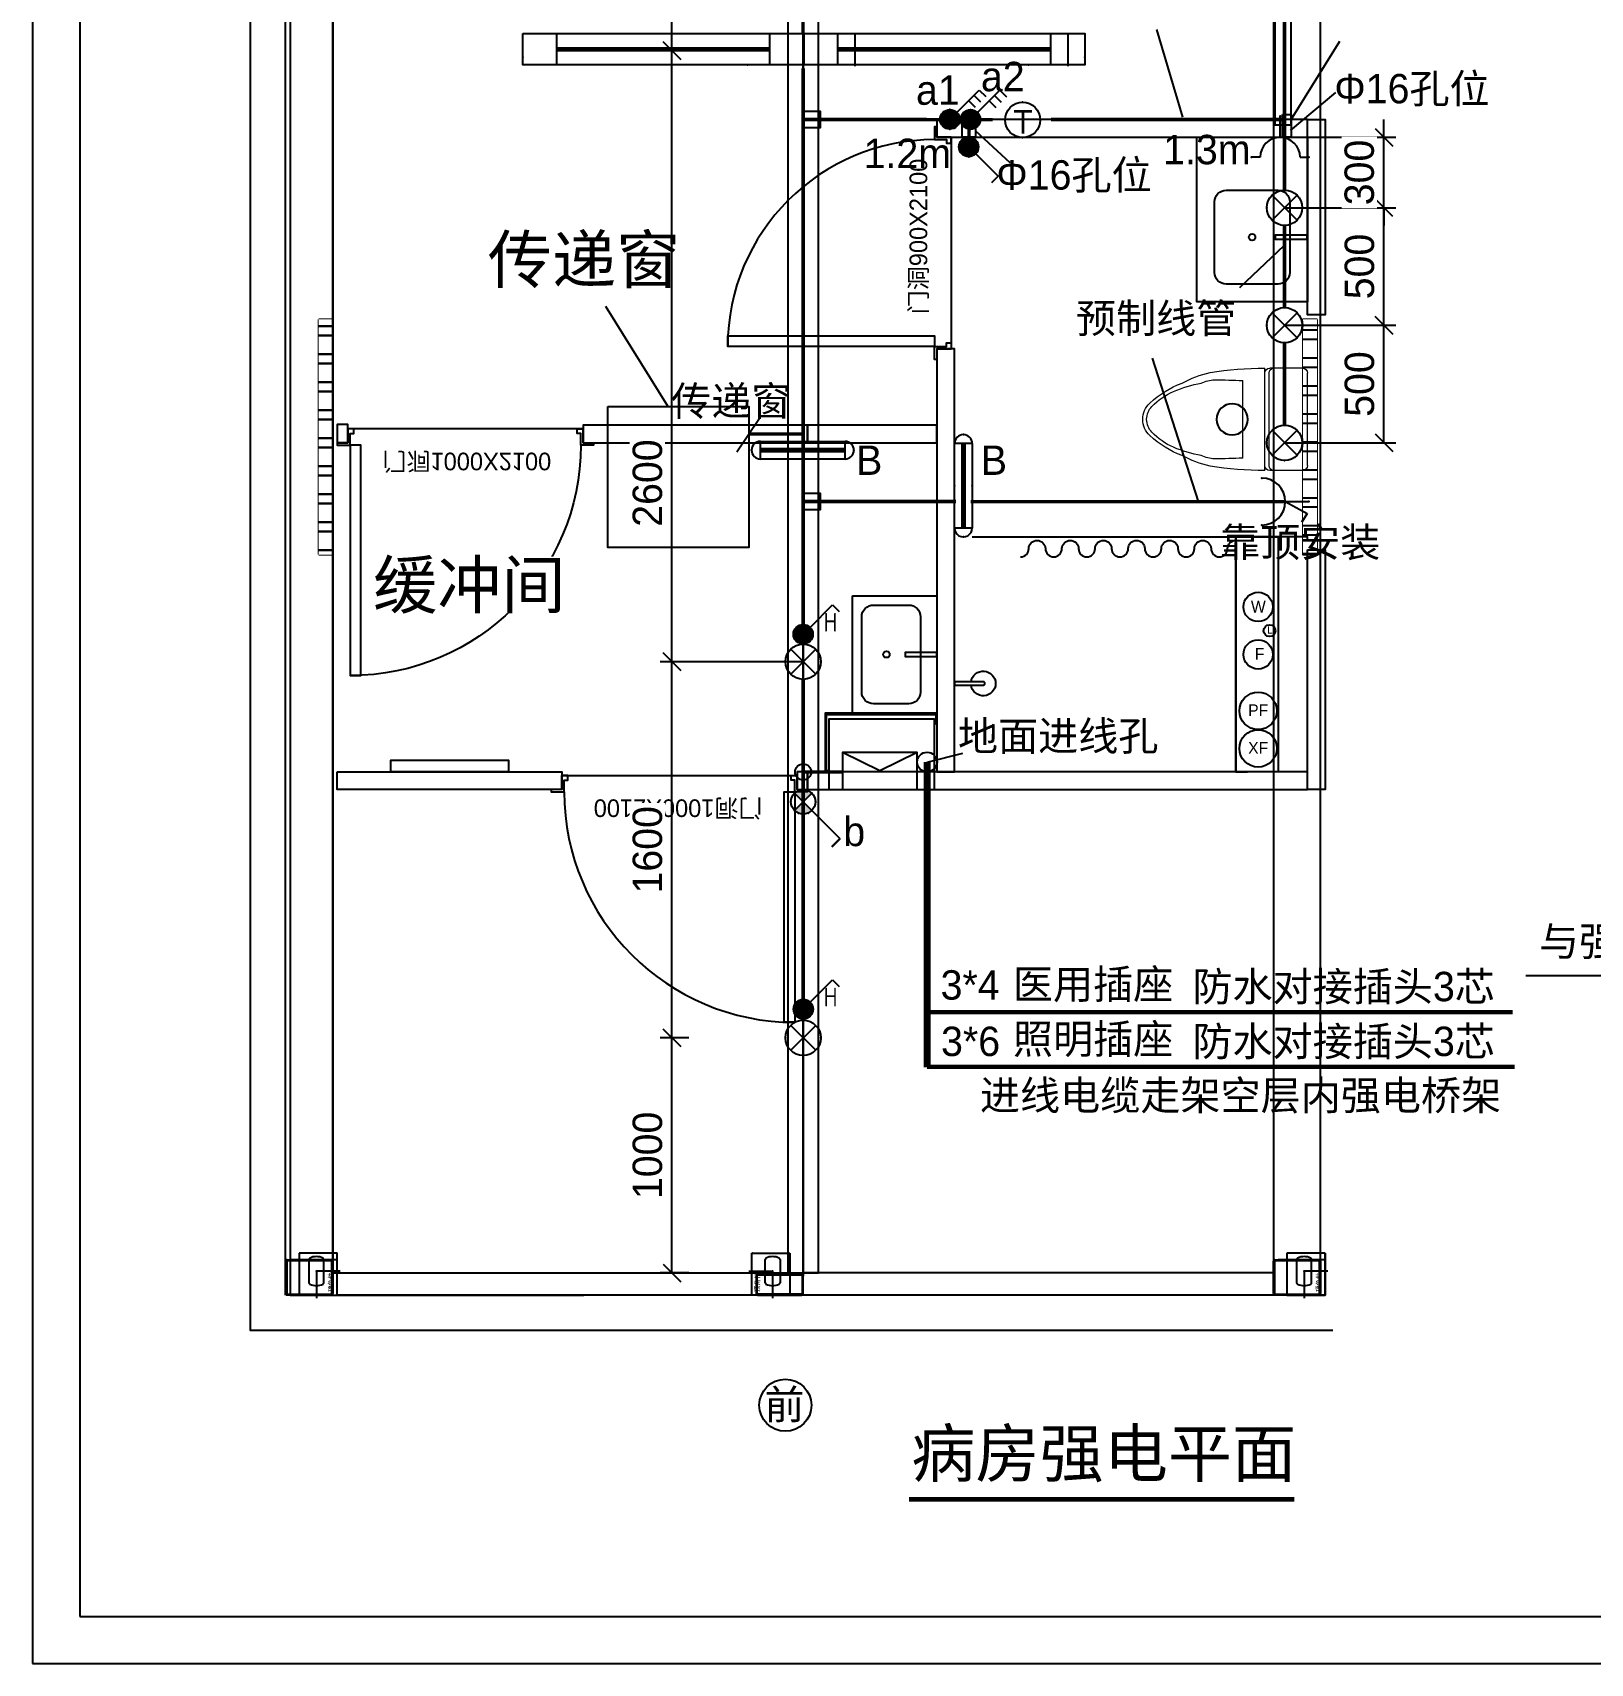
# Model space of a CAD drawing. Extents: x 149787 to 171187, y -41372 to -25335.
# Drawn here: x 149787 to 156411, y -41372 to -34435 of the extents above; entities that cross this region are included whole.
import ezdxf
from ezdxf.enums import TextEntityAlignment as Align

# ---------------------------------------------------------------- set-up
doc = ezdxf.new("R2010")
doc.units = 0
doc.header["$LTSCALE"] = 1000
for name, pattern in [('CENTER2', [28.575, 19.05, -3.175, 3.175, -3.175]), ('DASH', [0.35, 0.25, -0.1]), ('DASHED', [0.75, 0.5, -0.25]), ('DOTE', [2.42, 2, -0.2, 0.02, -0.2]), ('L3', [25, 15, -10])]:
    doc.linetypes.add(name, pattern=pattern)
doc.layers.get('0').update_dxf_attribs({"linetype": 'CONTINUOUS'})
doc.layers.get('Defpoints').update_dxf_attribs({"linetype": 'CONTINUOUS'})
for name, color, linetype in [('1', 10, 'CENTER2'), ('4', 4, 'CONTINUOUS'), ('8', 8, 'CONTINUOUS'), ('ARDIM', 1, 'CONTINUOUS'), ('E-COM-TEL_SYMB', 3, 'CONTINUOUS'), ('EQUIP-插座', 3, 'CONTINUOUS'), ('EQUIP-照明', 3, 'CONTINUOUS'), ('EQUIP-箱柜', 3, 'CONTINUOUS'), ('TEL_TAB', 7, 'CONTINUOUS'), ('TEL_TEXT', 7, 'CONTINUOUS'), ('TEL_TITLE', 7, 'CONTINUOUS'), ('WIRE-安防', 6, 'CONTINUOUS'), ('WIRE-通讯', 2, 'CONTINUOUS')]:
    doc.layers.add(name, color=color, linetype=linetype)
doc.layers.add('3', color=4, linetype='L3', lineweight=30)
doc.layers.add('厨具洁具', color=165, linetype='CONTINUOUS', lineweight=13)
doc.layers.add('不打印', color=30, linetype='CONTINUOUS', plot=False)
doc.styles.add('_TEL_ATTDEF', font='GBENOR', dxfattribs={"width": 0.8, "height": 3, "bigfont": 'GBCBIG'})
doc.styles.add('_TEL_DIM', font='SIMPLEX', dxfattribs={"width": 0.8, "height": 3.5, "bigfont": 'HZTXT'})
doc.styles.get("Standard").update_dxf_attribs({"font": 'GBENOR', "bigfont": 'GBCBIG'})
doc.styles.add('方正中等线', font='方正中等线简体.TTF')
doc.styles.add('方正中等线简体', font='方正中等线简体.TTF')
doc.dimstyles.new('1-100', dxfattribs={"dimscale": 140, "dimtxt": 2, "dimasz": 1, "dimexe": 1, "dimexo": 0, "dimgap": 0.8, "dimtad": 1, "dimdec": 1, "dimrnd": 0.005, "dimdsep": 46, "dimtxsty": '方正中等线', "dimblk": 'OBLIQUE', "dimcen": 0, "dimclrd": 3, "dimclre": 3, "dimclrt": 4, "dimadec": 1, "dimazin": 2, "dimtfac": 1, "dimtdec": 1, "dimtix": 1, "dimtmove": 1, "dimatfit": 3, "dimfxl": 2, "dimfxlon": 1, "dimtolj": 1, "dimtzin": 0, "dimlwd": -1, "dimlwe": -1, "dimarcsym": 0})
doc.dimstyles.new('1-50', dxfattribs={"dimscale": 50, "dimtxt": 2.5, "dimasz": 1.5, "dimexe": 1, "dimexo": 0.02, "dimgap": 0.8, "dimtad": 1, "dimdec": 0, "dimrnd": 0.5, "dimdsep": 46, "dimtxsty": '方正中等线', "dimblk": 'OBLIQUE', "dimcen": 0, "dimclrd": 4, "dimclre": 4, "dimclrt": 4, "dimadec": 1, "dimazin": 2, "dimtfac": 1, "dimtdec": 0, "dimtix": 1, "dimtmove": 1, "dimatfit": 3, "dimfxl": 2, "dimtfill": 1, "dimtolj": 1, "dimtzin": 0, "dimlwd": -1, "dimlwe": -1, "dimarcsym": 0})

# ---------------------------------------------------------------- blocks, each defined once
blk = doc.blocks.new('DFHFGJGJGFJ')
at = {"layer": '8', "ltscale": 500}
for p, q in [((-19, 1206.1), (-19, -10821.9)), ((1981, 1136.1), (1981, -10751.9))]:
    blk.add_line(p, q, dxfattribs=at)
at = {"layer": '8'}
for p, q in [((-238, -10723.9), (-76, -10723.9)), ((-238, -10901.9), (-238, -10723.9)), ((-238, -10897.9), (-238, -10727.9)), ((-234, -10723.9), (-80, -10723.9)), ((-180.7, -10849.8), (-180.7, -10751)), ((-117.2, -10751), (-117.2, -10849.8)), ((-76, -10723.9), (-76, -10901.9)), ((-76, -10727.9), (-76, -10897.9)), ((2200, -10751.9), (2000, -10751.9)), ((2038, -10723.9), (2038, -10901.9)), ((2200, -10723.9), (2038, -10723.9)), ((2038, -10727.9), (2038, -10897.9)), ((2196, -10723.9), (2042, -10723.9)), ((2079.3, -10751), (2079.3, -10849.8)), ((2142.8, -10849.8), (2142.8, -10751)), ((2200, -10901.9), (2200, -10723.9)), ((2200, -10897.9), (2200, -10727.9)), ((-250, -10800.4), (-149, -10800.4)), ((-149, -10800.4), (-149, -10915)), ((2111, -10800.4), (2111, -10915)), ((2212, -10800.4), (2111, -10800.4)), ((-238, -10887.4), (-238, -10887.4)), ((2200, -10887.4), (2200, -10887.4)), ((-76, -10901.9), (-238, -10901.9)), ((-80, -10901.9), (-234, -10901.9)), ((2038, -10901.9), (2200, -10901.9)), ((2042, -10901.9), (2196, -10901.9))]:
    blk.add_line(p, q, dxfattribs=at)
at = {"layer": '8', "ltscale": 500}
for points in [[(-19, 1192.1), (-2019, 1192.1), (-2019, -10807.9), (-19, -10807.9)], [(-19, 1192.1), (1981, 1192.1), (1981, -10807.9), (-19, -10807.9)]]:
    blk.add_lwpolyline(points, close=True, dxfattribs=at)
at = {"layer": '8', "ltscale": 10}
blk.add_lwpolyline([(2166, -6751.9), (2106, -6751.9), (2106, -7751.9), (2166, -7751.9)], close=True, dxfattribs=at)
at = {"layer": '8', "ltscale": 500}
blk.add_lwpolyline([(2200, -10723.9), (2200, -10901.9), (-2000, -10901.9), (-2000, -10807.9)], dxfattribs=at)
at = {"layer": '8', "linetype": 'DASHED', "ltscale": 100}
for points in [[(1985, -10871.9), (1981, -10871.9), (1981, -10757.9, -0.414214), (1987, -10751.9), (2175, -10751.9, -0.414214), (2181, -10757.9), (2181, -10895.9, -0.414214), (2175, -10901.9), (1987, -10901.9, -0.414214), (1981, -10895.9), (1981, -10871.9), (1985, -10871.9), (1985, -10895.9, 0.414214), (1987, -10897.9), (2175, -10897.9, 0.414214), (2177, -10895.9), (2177, -10757.9, 0.414214), (2175, -10755.9), (1987, -10755.9, 0.414214), (1985, -10757.9)], [(-219, -10895.9, 0.414214), (-213, -10901.9), (-25, -10901.9, 0.414214), (-19, -10895.9), (-19, -10871.9), (-23, -10871.9), (-23, -10895.9, -0.414214), (-25, -10897.9), (-213, -10897.9, -0.414214), (-215, -10895.9), (-215, -10817.9, -0.414214), (-213, -10815.9), (-25, -10815.9, -0.414214), (-23, -10817.9), (-23, -10871.9), (-19, -10871.9), (-19, -10817.9, 0.414214), (-25, -10811.9), (-213, -10811.9, 0.414214), (-219, -10817.9)]]:
    blk.add_lwpolyline(points, format="xyb", close=True, dxfattribs=at)
at = {"layer": '8'}
for centre, radius, start, end in [((-234, -10727.9), 4, 89.99999, 179.99999), ((-174.2, -10751), 6.5, 117.06204, 180), ((-149, -10800.4), 62, 62.93796, 117.06204), ((-123.7, -10751), 6.5, 0, 62.93796), ((-80, -10727.9), 4, 0, 89.99999), ((2042, -10727.9), 4, 90.00001, 180), ((2085.8, -10751), 6.5, 117.06204, 180), ((2111, -10800.4), 62, 62.93796, 117.06204), ((2136.3, -10751), 6.5, 0, 62.93796), ((2196, -10727.9), 4, 0.00001, 90.00001), ((-174.2, -10849.8), 6.5, 180, 242.93796), ((-149, -10800.4), 62, 242.93796, 297.06204), ((-123.7, -10849.8), 6.5, 297.06204, 0), ((2085.8, -10849.8), 6.5, 180, 242.93796), ((2111, -10800.4), 62, 242.93796, 297.06204), ((2136.3, -10849.8), 6.5, 297.06204, 0), ((-234, -10897.9), 4, 179.99999, 270), ((-80, -10897.9), 4, 270, 0), ((2042, -10897.9), 4, 180, 270), ((2196, -10897.9), 4, 270, 0.00001)]:
    blk.add_arc(centre, radius, start, end, dxfattribs=at)
for p in [(-149, -10800.4), (2111, -10800.4)]:
    blk.add_point(p, dxfattribs=at)
at = {"layer": '8', "style": '方正中等线'}
for p in [(-203.8, -10890), (2182.9, -10890)]:
    blk.add_text('顶角件', height=20, rotation=90, dxfattribs=at).set_placement(p)
at = {"ltscale": 10}
blk.add_wipeout([(2166, -6751.9), (2106, -6751.9), (2106, -7751.9), (2166, -7751.9)], dxfattribs=at).dxf.layer = '8'
at = {"layer": '8', "ltscale": 10}
h = blk.add_hatch(dxfattribs=at)
h.set_pattern_fill('ANSI32', color=256, scale=25, angle=315)
h.set_pattern_definition([(360, (-11283241.18, 2111474.44), (6e-14, 119.0625), []), (360, (-11283201.5, 2111434.75), (6e-14, 119.0625), [])])
h.paths.add_polyline_path([(2166, -6751.9), (2106, -6751.9), (2106, -7751.9), (2166, -7751.9)])
at = {"layer": '8', "ltscale": 500}
blk.add_line((2181, -10751.9), (2181, 1136.1), dxfattribs=at)
blk = doc.blocks.new('DHGJ565151DFHFGH')
at = {"color": 0}
for p, q in [((1530.6, -12078), (1530.6, 110)), ((1588.6, -11904), (1588.6, -12074)), ((1746.6, -11900), (1592.6, -11900)), ((1629.9, -11927.1), (1629.9, -12025.9)), ((1693.4, -12025.9), (1693.4, -11927.1)), ((1750.6, -12074), (1750.6, -11904)), ((1750.6, -12063.5), (1750.6, -12063.5)), ((1592.6, -12078), (1746.6, -12078))]:
    blk.add_line(p, q, dxfattribs=at)
for centre, radius, start, end in [((1592.6, -11904), 4, 90.00001, 180), ((1636.4, -11927.1), 6.5, 117.06204, 180), ((1661.6, -11976.5), 62, 62.93796, 117.06204), ((1686.9, -11927.1), 6.5, 0, 62.93796), ((1746.6, -11904), 4, 0.00001, 90.00001), ((1636.4, -12025.9), 6.5, 180, 242.93796), ((1661.6, -11976.5), 62, 242.93796, 297.06204), ((1686.9, -12025.9), 6.5, 297.06204, 0), ((1592.6, -12074), 4, 180, 270), ((1746.6, -12074), 4, 270, 0.00001)]:
    blk.add_arc(centre, radius, start, end, dxfattribs=at)
at = {"layer": '1', "color": 0}
for p, q in [((1661.6, -11976.5), (1661.6, -12091.1)), ((1762.6, -11976.5), (1661.6, -11976.5))]:
    blk.add_line(p, q, dxfattribs=at)
at = {"layer": '3', "color": 0, "ltscale": 10}
blk.add_lwpolyline([(1731.6, -7928), (1671.6, -7928), (1671.6, -8928), (1731.6, -8928)], close=True, dxfattribs=at)
at = {"layer": '4', "color": 0}
blk.add_line((1750.6, -11928), (1550.6, -11928), dxfattribs=at)
at = {"layer": '4', "color": 0, "linetype": 'DASHED', "ltscale": 100}
blk.add_lwpolyline([(1535.6, -12048), (1531.6, -12048), (1531.6, -11934, -0.414214), (1537.6, -11928), (1725.6, -11928, -0.414214), (1731.6, -11934), (1731.6, -12072, -0.414214), (1725.6, -12078), (1537.6, -12078, -0.414214), (1531.6, -12072), (1531.6, -12048), (1535.6, -12048), (1535.6, -12072, 0.414214), (1537.6, -12074), (1725.6, -12074, 0.414214), (1727.6, -12072), (1727.6, -11934, 0.414214), (1725.6, -11932), (1537.6, -11932, 0.414214), (1535.6, -11934)], format="xyb", close=True, dxfattribs=at)
at = {"layer": '4', "color": 0}
blk.add_point((1661.6, -11976.5), dxfattribs=at)
at = {"layer": '不打印', "color": 0, "ltscale": 500}
blk.add_line((1550.6, -40), (1550.6, -11928), dxfattribs=at)
at = {"layer": '不打印', "color": 0}
for p, q in [((1588.6, -11900), (1588.6, -12078)), ((1750.6, -11900), (1588.6, -11900)), ((1750.6, -12078), (1750.6, -11900)), ((1588.6, -12078), (1750.6, -12078))]:
    blk.add_line(p, q, dxfattribs=at)
at = {"layer": '不打印', "color": 0, "style": '方正中等线'}
blk.add_text('顶角件', height=20, rotation=90, dxfattribs=at).set_placement((1733.5, -12066.1))
at = {"color": 0, "ltscale": 10}
blk.add_wipeout([(1731.6, -7928), (1671.6, -7928), (1671.6, -8928), (1731.6, -8928)], dxfattribs=at).dxf.layer = '3'
at = {"layer": '3', "ltscale": 10}
h = blk.add_hatch(dxfattribs=at)
h.set_pattern_fill('ANSI32', color=0, scale=25, angle=315)
h.set_pattern_definition([(360, (-11283675.53, 2110298.36), (6e-14, 119.0625), []), (360, (-11283635.85, 2110258.67), (6e-14, 119.0625), [])])
h.paths.add_polyline_path([(1731.6, -7928), (1671.6, -7928), (1671.6, -8928), (1731.6, -8928)])
at = {"layer": '不打印', "color": 0, "ltscale": 500}
blk.add_line((1731.6, -11928), (1731.6, -40), dxfattribs=at)
blk = doc.blocks.new('dfhfghfghj')
at = {"color": 0}
for p, q in [((-10, -376.3), (-10, -436.3)), ((990, -376.3), (990, -436.3))]:
    blk.add_line(p, q, dxfattribs=at)
blk.add_lwpolyline([(0, -366.3), (0, 613.7), (45, 613.7), (45, -366.3)], close=True, dxfattribs=at)
for points in [[(-10, -436.3), (-10, -376.3), (-55, -376.3), (-55, -366.3), (0, -366.3), (0, -416.3), (15, -416.3), (15, -436.3), (-10, -436.3)], [(990, -436.3), (990, -376.3), (1035, -376.3), (1035, -366.3), (980, -366.3), (980, -416.3), (965, -416.3), (965, -436.3), (990, -436.3)]]:
    blk.add_lwpolyline(points, dxfattribs=at)
blk.add_arc((0, -366.3), 980, 0, 90, dxfattribs=at)
at = {"layer": '不打印', "color": 0}
blk.add_line((990, -436.3), (-10, -436.3), dxfattribs=at)
at = {"layer": '不打印', "color": 0, "insert": (136.9, -259.8), "char_height": 75, "width": 743.631, "attachment_point": 1, "style": '方正中等线', "bg_fill": 3, "box_fill_scale": 1.1, "bg_fill_color": 256, "bg_fill_true_color": 13158600, "bg_fill_transparency": 0}
blk.add_mtext('\\A1;门洞1000X2100', dxfattribs=at)
blk = doc.blocks.new('dfhghgjhj')
at = {"color": 0}
for p, q in [((-10, -65.3), (-10, -125.3)), ((890, -65.3), (890, -125.3))]:
    blk.add_line(p, q, dxfattribs=at)
blk.add_lwpolyline([(0, -55.3), (0, 824.7), (45, 824.7), (45, -55.3)], close=True, dxfattribs=at)
for points in [[(-10, -125.3), (-10, -65.3), (-55, -65.3), (-55, -55.3), (0, -55.3), (0, -105.3), (15, -105.3), (15, -125.3), (-10, -125.3)], [(890, -125.3), (890, -65.3), (935, -65.3), (935, -55.3), (880, -55.3), (880, -105.3), (865, -105.3), (865, -125.3), (890, -125.3)]]:
    blk.add_lwpolyline(points, dxfattribs=at)
blk.add_arc((0, -55.3), 880, 0, 90, dxfattribs=at)
at = {"layer": '不打印', "color": 0}
blk.add_line((890, -125.3), (-10, -125.3), dxfattribs=at)
at = {"layer": '不打印', "color": 0, "insert": (136.9, 51.3), "char_height": 75, "width": 697.199, "attachment_point": 1, "style": '方正中等线', "bg_fill": 3, "box_fill_scale": 1.1, "bg_fill_color": 256, "bg_fill_true_color": 13158600, "bg_fill_transparency": 0}
blk.add_mtext('\\A1;门洞900X2100', dxfattribs=at)
blk = doc.blocks.new('fsateghdsh')
at = {"layer": '不打印', "color": 0}
blk.add_circle((45.3, 0.4), 66.5, dxfattribs=at)
at = {"layer": '厨具洁具', "color": 0, "ltscale": 0.3}
for p, q in [((-254.2, 217.9), (-114.6, 217.9)), ((-93.9, -217.1), (-93.9, 217.9)), ((-274.7, -196.6), (-274.7, 197.4)), ((-112.1, -197), (-112.1, 197.8)), ((0, -164.6), (0, 165.4)), ((-254.2, -217.1), (-114.6, -217.1))]:
    blk.add_line(p, q, dxfattribs=at)
for centre, radius, start, end in [((-254.2, 197.4), 20.5, 90, 180), ((-132.6, 197.8), 20.5, 0, 78.5848), ((-114.6, 197.4), 20.5, 0, 90), ((-93.9, -1277.1), 1495, 81.03542, 90), ((-96.6, 195.8), 2.97, 25.99331, 33.78833), ((113.1, -2041.8), 2210.1, 89.8361, 92.93345), ((119.1, 44), 124.3, 62.53696, 89.82789), ((41.4, -236.2), 446.6, 60.95082, 77.37193), ((82.6, -375.4), 537.9, 66.85447, 79.95893), ((106.6, -244), 426.2, 47.40335, 69.15095), ((182.1, -142.7), 284.8, 44.09729, 66.85447), ((331.5, 0.6), 93.9, 0, 47.40335), ((330.1, 0.8), 78.7, 0, 44.09729), ((330.1, 0), 78.7, 315.90271, 0), ((331.5, 0.2), 93.9, 312.59665, 0), ((106.6, 244.8), 426.2, 290.84905, 312.59665), ((182.1, 143.5), 284.8, 293.14553, 315.90271), ((82.6, 376.1), 537.9, 280.04107, 293.14553), ((-254.2, -196.6), 20.5, 180, 270), ((-132.6, -197), 20.5, 281.4152, 0), ((-114.6, -196.6), 20.5, 270, 0), ((-96.6, -195), 2.97, 326.21167, 334.00669), ((-93.9, 1277.9), 1495, 270, 278.96458), ((113.1, 2042.6), 2210.1, 267.06655, 270.1639), ((119.1, -43.2), 124.3, 270.17211, 297.46304), ((41.4, 237), 446.6, 282.62807, 299.04918)]:
    blk.add_arc(centre, radius, start, end, dxfattribs=at)
blk = doc.blocks.new('1234')
at = {"layer": '8'}
blk.add_blockref('DFHFGJGJGFJ', (2089, -1184.6), dxfattribs=at)
for p, q in [((1493.8, -8305.7), (1230.9, -7880.7)), ((2789, -8861.4), (3909, -8861.4))]:
    blk.add_line(p, q, dxfattribs=at)
for points in [[(4247.7, 251.5), (-281, 251.5), (-281, -12236.5), (4321.8, -12236.5)], [(4262.9, 101.5), (-111, 101.5), (-111, -12086.5), (1137.5, -12086.5)], [(4214, -8881.4), (4214, -8861.4), (3909, -8861.4), (3909, -9861.4), (3959, -9861.4), (3959, -9861.4)], [(2177.1, -9861.4), (2177.1, -9856.4), (2169.1, -9856.4), (2169.1, -9616.5), (2634, -9616.5), (2634, -9656.5), (2639, -9656.5), (2639, -9611.5), (2164.1, -9611.5), (2164.1, -9861.4), (2177.1, -9861.4)]]:
    blk.add_lwpolyline(points, dxfattribs=at)
for points in [[(4214, -7086.4), (4289, -7086.4), (4289, -7916.5), (4214, -7916.5)], [(3744, -7161.4), (4214, -7161.4), (4214, -7861.4), (3744, -7861.4)], [(4213.5, -7595.1), (4213.5, -7577.8), (4077.6, -7577.8), (4077.6, -7595.1)], [(1239, -8306.9), (1839, -8306.9), (1839, -8906.9), (1239, -8906.9)], [(2639, -8386.4), (2089, -8386.4), (2089, -8461.4), (2639, -8461.4)], [(4089, -8861.4), (4089, -9861.4), (3909, -9861.4), (3909, -8861.4)], [(4214, -8916.5), (4289, -8916.5), (4289, -9936.4), (4214, -9936.4)], [(2279, -9111.5), (2639, -9111.5), (2639, -9611.5), (2279, -9611.5)], [(2639, -9370.2), (2639, -9352.8), (2503.1, -9352.8), (2503.1, -9370.2)], [(2179, -9936.5), (2629, -9936.5), (2629, -9636.5), (2179, -9636.5)], [(316.5, -9861.5), (316.5, -9811.5), (816.5, -9811.5), (816.5, -9861.5)], [(4214, -9861.4), (2089, -9861.4), (2089, -9936.4), (4214, -9936.4)]]:
    blk.add_lwpolyline(points, close=True, dxfattribs=at)
for points in [[(3869, -7386.4), (4089, -7386.4, -0.414214), (4139, -7436.4), (4139, -7736.4, -0.414214), (4089, -7786.4), (3869, -7786.4, -0.414214), (3819, -7736.4), (3819, -7436.4, -0.414214)], [(2369, -9151.5), (2519, -9151.5, -0.414214), (2569, -9201.5), (2569, -9521.5, -0.414214), (2519, -9571.5), (2369, -9571.5, -0.414214), (2319, -9521.5), (2319, -9201.5, -0.414214)]]:
    blk.add_lwpolyline(points, format="xyb", close=True, dxfattribs=at)
blk.add_lwpolyline([(2994.2, -8946.7, 0.414214), (3029.4, -8911.4, -1), (3099.9, -8911.4, 1), (3170.3, -8911.4, -1), (3240.7, -8911.4, 1), (3311.2, -8911.4, -1), (3381.6, -8911.4, 1), (3452, -8911.4, -1), (3522.5, -8911.4, 1), (3592.9, -8911.4, -1), (3663.3, -8911.4, 1), (3733.8, -8911.4, -1), (3804.2, -8911.4, 1), (3874.6, -8911.4, -0.40721), (3909, -8876.2)], format="xyb", dxfattribs=at)
for centre, radius in [((3979, -7586.4), 13.5), ((4004.5, -9159.4), 62.5), ((4053, -9260.4), 25), ((2424, -9361.5), 13.5), ((4004.5, -9361.4), 62.5), ((4004.5, -9601.4), 79.5), ((4004.5, -9761.4), 79.5)]:
    blk.add_circle(centre, radius, dxfattribs=at)
at = {"layer": '8', "ltscale": 0.2, "extrusion": (0, 0, -1)}
blk.add_ellipse((2835.7, -9484.9), major_axis=(-37.1, 37.1), ratio=1, start_param=5.631521, end_param=11.647243, dxfattribs=at)
at = {"layer": '8', "ltscale": 0.2}
blk.add_rational_spline([(2835.7, -9477.9), (2842.7, -9477.9), (2842.7, -9484.9), (2842.7, -9491.9), (2835.7, -9491.9), (2774.8, -9491.9), (2714, -9491.9), (2714, -9484.9), (2714, -9477.9), (2774.8, -9477.9), (2835.7, -9477.9)], [1, 0.707106781187, 1, 0.707106781187, 1, 1, 1, 1, 1, 1, 1], degree=2, knots=[0, 0, 0, 1.570796, 1.570796, 3.141593, 3.141593, 4.141593, 4.141593, 5.141593, 5.141593, 6.141593, 6.141593, 6.141593], dxfattribs=at)
at = {"layer": '8', "color": 8, "xscale": -1}
blk.add_blockref('fsateghdsh', (3939.3, -8361.8), dxfattribs=at)
at = {"layer": '8', "style": '方正中等线'}
for s, height, p in [('W', 50, (3973.8, -9183.1)), ('L', 30, (4043.6, -9272.6)), ('F', 50, (3990.4, -9384)), ('PF', 50, (3962, -9624)), ('XF', 50, (3962, -9784))]:
    blk.add_text(s, height=height, dxfattribs=at).set_placement(p)
at = {"layer": '8'}
blk.add_blockref('DHGJ565151DFHFGH', (-1661.6, -8.5), dxfattribs=at)
at = {"layer": '8', "color": 8, "rotation": 90}
blk.add_blockref('dfhghgjhj', (2573.7, -8051.4), dxfattribs=at)
at = {"layer": '8', "insert": (729, -7803.9), "char_height": 200, "width": 795.914, "attachment_point": 7, "style": '方正中等线', "bg_fill": 3, "box_fill_scale": 1.1, "bg_fill_color": 256, "bg_fill_true_color": 13158600, "bg_fill_transparency": 0}
blk.add_mtext('\\A1;传递窗', dxfattribs=at)
at = {"layer": '8'}
for points in [[(4214, -7086.4), (2639, -7086.4), (2639, -7161.4), (4214, -7161.4)], [(2639, -9861.4), (2714, -9861.4), (2714, -8061.4), (2639, -8061.4)], [(89, -9861.5), (1044, -9861.5), (1044, -9936.5), (89, -9936.5)]]:
    blk.add_lwpolyline(points, close=True, dxfattribs=at)
at = {"layer": '8', "color": 8, "xscale": -1, "rotation": 180}
blk.add_blockref('dfhfghfghj', (144, -8837.8), dxfattribs=at)
at = {"layer": '8'}
for points in [[(89, -8461.5), (134, -8461.5), (134, -8383.5), (89, -8383.5)], [(2089, -8386.5), (1134, -8386.5), (1134, -8461.5), (2089, -8461.5)]]:
    blk.add_lwpolyline(points, close=True, dxfattribs=at)
at = {"layer": '8', "color": 8, "rotation": 180}
blk.add_blockref('dfhfghfghj', (2034, -10312.8), dxfattribs=at)
at = {"layer": '8', "insert": (241.4, -9188.1), "char_height": 200, "width": 795.914, "attachment_point": 7, "style": '方正中等线', "bg_fill": 3, "box_fill_scale": 1.1, "bg_fill_color": 256, "bg_fill_true_color": 13158600, "bg_fill_transparency": 0}
blk.add_mtext('\\A1;缓冲间', dxfattribs=at)
at = {"layer": '8'}
blk.add_lwpolyline([(2044, -9936.4), (2089, -9936.4), (2089, -9861.4), (2044, -9861.4)], close=True, dxfattribs=at)
blk = doc.blocks.new('$equip$00001962')
for p, q in [((0.147, 0.356), (0.625, 0.833)), ((0.625, 0.833), (0.766, 0.692))]:
    blk.add_line(p, q)
blk.add_circle((0, 0.208), 0.208)
for p in [(0, 0.417), (-0.208, 0.208), (0, 0), (0.208, 0.208)]:
    blk.add_point(p)
for points in [[(-0.104, 0.389), (0.104, 0.389), (-0.18, 0.313), (0.18, 0.313)], [(0, 0.417), (0, 0.417), (-0.104, 0.389), (0.104, 0.389)], [(-0.18, 0.313), (0.18, 0.313), (-0.208, 0.208), (0.208, 0.208)], [(-0.18, 0.104), (0.18, 0.104), (-0.208, 0.208), (0.208, 0.208)], [(-0.104, 0.028), (0.104, 0.028), (-0.18, 0.104), (0.18, 0.104)], [(0, 0), (0, 0), (-0.104, 0.028), (0.104, 0.028)]]:
    blk.add_solid(points)
at = {"layer": 'TEL_TEXT', "style": '_TEL_DIM', "flags": 1}
blk.add_attdef('A', text='', height=0.00002, dxfattribs=at).set_placement((0, 0), align=Align.MIDDLE_CENTER)
blk = doc.blocks.new('$equip_U$00000201(USER-20191008PK)')
for p, q in [((-1.2, 0.25), (-1.2, -0.25)), ((-1.2, 0.25), (1.2, 0.25)), ((1.2, 0.25), (1.2, -0.25)), ((1.2, -0.25), (-1.2, -0.25))]:
    blk.add_line(p, q)
at = {"const_width": 0.14}
blk.add_lwpolyline([(-1.2, 0), (1.2, 0)], dxfattribs=at)
for centre, start, end in [((-1.2, 0), 90, 270), ((1.2, 0), 270, 90)]:
    blk.add_arc(centre, 0.25, start, end)
for p in [(-1.45, 0), (0, 0.25), (1.45, 0), (0, -0.25)]:
    blk.add_point(p)
at = {"layer": 'TEL_TEXT', "style": '_TEL_DIM', "flags": 1}
blk.add_attdef('A', text='', height=0.000025, dxfattribs=at).set_placement((0, 0), align=Align.MIDDLE_CENTER)
blk = doc.blocks.new('$equip_U$00000001(USER-20191008PK)')
h = blk.add_hatch(color=256)
h.paths.add_polyline_path([(0, 0.208), (-0.148, 0.354, 0.19685), (-0.208, 0.208, 0.200977), (-0.146, 0.06)])
h.paths.add_polyline_path([(0.208, 0.208, 0.200977), (0.146, 0.357), (0, 0.208), (0.148, 0.062, 0.19685)])
for p, q in [((0.147, 0.356), (0.625, 0.833)), ((0.625, 0.833), (0.766, 0.692)), ((-0.148, 0.354), (0.148, 0.062)), ((-0.146, 0.06), (0.146, 0.357))]:
    blk.add_line(p, q)
at = {"const_width": 0.0333}
blk.add_lwpolyline([(0.769, 0.695), (0.628, 0.836)], dxfattribs=at)
blk.add_circle((0, 0.208), 0.208)
for p in [(-0.193, 0.287), (-0.148, 0.354), (-0.078, 0.401), (0, 0.417), (0.078, 0.401), (0.191, 0.293), (-0.208, 0.208), (-0.191, 0.124), (-0.146, 0.06), (-0.078, 0.015), (0, 0), (0.078, 0.015), (0.148, 0.062), (0.193, 0.13), (0.208, 0.208)]:
    blk.add_point(p)
at = {"layer": 'TEL_TEXT', "style": '_TEL_DIM', "flags": 1}
blk.add_attdef('A', text='', height=0.00002, dxfattribs=at).set_placement((0, 0), align=Align.MIDDLE_CENTER)
blk = doc.blocks.new('$equip$00001277')
for p, q in [((-0.486, 1), (-0.694, 1)), ((0.486, 1), (0.694, 1)), ((0, 0.514), (0, 0))]:
    blk.add_line(p, q)
blk.add_arc((0, 1), 0.486, 180, 0)
for p in [(-0.694, 1), (0.694, 1), (0, 0.514), (0, 0)]:
    blk.add_point(p)
at = {"flags": 9}
blk.add_attdef('A', (0, 0), '', height=0.00002, dxfattribs=at)
blk = doc.blocks.new('$equip$00001278')
for p, q in [((0, 0.5), (-0.255, 0.037)), ((0, 0.5), (0, 0)), ((-0.255, 0.037), (-0.441, 0.158))]:
    blk.add_line(p, q)
blk.add_arc((0, 0.999), 0.5, 180, 0)
for p in [(-0.5, 0.999), (0.5, 0.999), (0, 0.5), (0, 0)]:
    blk.add_point(p)
at = {"flags": 9}
blk.add_attdef('A', (0, 0), '', height=0.00002, dxfattribs=at)
blk = doc.blocks.new('$equip$00002539')
for p, q in [((-0.354, 0.354), (0.354, -0.354)), ((0.354, 0.354), (-0.354, -0.354))]:
    blk.add_line(p, q)
at = {"const_width": 0.04}
blk.add_lwpolyline([(-0.5, 0, 1), (0.5, 0, 1), (-0.5, 0, 0.911406)], format="xyb", dxfattribs=at)
blk.add_circle((0, 0), 0.5)
for p in [(0, 0.5), (-0.5, 0), (0.5, 0), (0, -0.5)]:
    blk.add_point(p)
at = {"color": 7, "style": '_TEL_DIM', "flags": 1}
blk.add_attdef('A', text='', height=0.00002, dxfattribs=at).set_placement((0, 0), align=Align.MIDDLE_CENTER)
blk = doc.blocks.new('$equip$00001822')
for p, q in [((0.147, 0.356), (0.625, 0.833)), ((0.625, 0.833), (0.766, 0.692))]:
    blk.add_line(p, q)
blk.add_circle((0, 0.208), 0.208)
for p in [(0, 0.417), (-0.208, 0.208), (-0.015, 0.001), (0.208, 0.208)]:
    blk.add_point(p)
for points in [[(-0.104, 0.389), (0.104, 0.389), (-0.18, 0.313), (0.18, 0.313)], [(0, 0.417), (0, 0.417), (-0.104, 0.389), (0.104, 0.389)], [(-0.18, 0.313), (0.18, 0.313), (-0.208, 0.208), (0.208, 0.208)], [(-0.18, 0.104), (0.18, 0.104), (-0.208, 0.208), (0.208, 0.208)], [(-0.104, 0.028), (0.104, 0.028), (-0.18, 0.104), (0.18, 0.104)], [(0, 0), (0, 0), (-0.104, 0.028), (0.104, 0.028)]]:
    blk.add_solid(points)
at = {"color": 7, "style": '_TEL_DIM'}
blk.add_attdef('$TEXT$', text='', height=0.4, dxfattribs=at).set_placement((0.581, 0.465), align=Align.MIDDLE_CENTER)
at = {"color": 7, "style": '_TEL_DIM', "flags": 1}
blk.add_attdef('A', text='', height=0.00002, dxfattribs=at).set_placement((0, 0), align=Align.MIDDLE_CENTER)
blk = doc.blocks.new('户电盒1')
at = {"layer": 'EQUIP-箱柜'}
for p, q in [((-4000, -1000), (-2000, 0)), ((-2000, 0), (0, -1000))]:
    blk.add_line(p, q, dxfattribs=at)
blk.add_lwpolyline([(-4000, 1000), (-4000, -1000), (0, -1000), (0, 1000)], close=True, dxfattribs=at)
blk = doc.blocks.new('_Oblique')
at = {"color": 0, "linetype": 'ByBlock', "lineweight": -2}
blk.add_line((-0.5, -0.5), (0.5, 0.5), dxfattribs=at)
blk = doc.blocks.new('*D40')
at = {"layer": '4', "color": 4}
for p, q in [((152576.7, -38710.9), (152455.3, -38710.9)), ((152505.3, -39710.9), (152505.3, -38710.9)), ((152576.7, -39710.9), (152455.3, -39710.9))]:
    blk.add_line(p, q, dxfattribs=at)
at = {"layer": 'Defpoints', "color": 0}
for p in [(152505.3, -38710.9), (152577.7, -38710.9), (152577.7, -39710.9)]:
    blk.add_point(p, dxfattribs=at)
at = {"layer": '4', "color": 4, "xscale": 75, "yscale": 75, "zscale": 75}
for p, rotation in [((152505.3, -38710.9), 90), ((152505.3, -39710.9), 270)]:
    blk.add_blockref('_Oblique', p, dxfattribs=dict(at, rotation=rotation))
at = {"layer": '4', "color": 4, "insert": (152401.8, -39210.9), "char_height": 125, "attachment_point": 5, "rotation": 90, "style": '方正中等线', "bg_fill": 3, "box_fill_scale": 1.1, "bg_fill_color": 256, "bg_fill_true_color": 13158600, "bg_fill_transparency": 0}
blk.add_mtext('\\A1;1000', dxfattribs=at)
blk = doc.blocks.new('*D41')
at = {"layer": '4', "color": 4}
for p, q in [((153062.5, -37110.8), (152455.3, -37110.8)), ((152505.3, -38710.9), (152505.3, -37110.8)), ((152515, -38710.9), (152455.3, -38710.9))]:
    blk.add_line(p, q, dxfattribs=at)
at = {"layer": 'Defpoints', "color": 0}
for p in [(152505.3, -37110.8), (153063.5, -37110.8), (152516, -38710.9)]:
    blk.add_point(p, dxfattribs=at)
at = {"layer": '4', "color": 4, "xscale": 75, "yscale": 75, "zscale": 75}
for p, rotation in [((152505.3, -37110.8), 90), ((152505.3, -38710.9), 270)]:
    blk.add_blockref('_Oblique', p, dxfattribs=dict(at, rotation=rotation))
at = {"layer": '4', "color": 4, "insert": (152401.8, -37910.9), "char_height": 125, "attachment_point": 5, "rotation": 90, "style": '方正中等线', "bg_fill": 3, "box_fill_scale": 1.1, "bg_fill_color": 256, "bg_fill_true_color": 13158600, "bg_fill_transparency": 0}
blk.add_mtext('\\A1;1600', dxfattribs=at)
blk = doc.blocks.new('*D42')
at = {"layer": '4', "color": 4}
for p, q in [((152504.3, -34510.9), (152455.3, -34510.9)), ((152505.3, -37110.8), (152505.3, -34510.9)), ((152504.3, -37110.8), (152455.3, -37110.8))]:
    blk.add_line(p, q, dxfattribs=at)
at = {"layer": 'Defpoints', "color": 0}
for p in [(152505.3, -34510.9), (152505.3, -34510.9), (152505.3, -37110.8)]:
    blk.add_point(p, dxfattribs=at)
at = {"layer": '4', "color": 4, "xscale": 75, "yscale": 75, "zscale": 75}
for p, rotation in [((152505.3, -34510.9), 90), ((152505.3, -37110.8), 270)]:
    blk.add_blockref('_Oblique', p, dxfattribs=dict(at, rotation=rotation))
at = {"layer": '4', "color": 4, "insert": (152401.8, -36350.9), "char_height": 125, "attachment_point": 5, "rotation": 90, "style": '方正中等线', "bg_fill": 3, "box_fill_scale": 1.1, "bg_fill_color": 256, "bg_fill_true_color": 13158600, "bg_fill_transparency": 0}
blk.add_mtext('\\A1;2600', dxfattribs=at)
blk = doc.blocks.new('*D43')
at = {"layer": '4', "color": 4}
for p, q in [((152504.3, -32610.9), (152455.3, -32610.9)), ((152505.3, -34510.9), (152505.3, -32610.9)), ((152504.3, -34510.9), (152455.3, -34510.9))]:
    blk.add_line(p, q, dxfattribs=at)
at = {"layer": 'Defpoints', "color": 0}
for p in [(152505.3, -32610.9), (152505.3, -32610.9), (152505.3, -34510.9)]:
    blk.add_point(p, dxfattribs=at)
at = {"layer": '4', "color": 4, "xscale": 75, "yscale": 75, "zscale": 75}
for p, rotation in [((152505.3, -32610.9), 90), ((152505.3, -34510.9), 270)]:
    blk.add_blockref('_Oblique', p, dxfattribs=dict(at, rotation=rotation))
at = {"layer": '4', "color": 4, "insert": (152401.8, -33560.9), "char_height": 125, "attachment_point": 5, "rotation": 90, "style": '方正中等线', "bg_fill": 3, "box_fill_scale": 1.1, "bg_fill_color": 256, "bg_fill_true_color": 13158600, "bg_fill_transparency": 0}
blk.add_mtext('\\A1;1900', dxfattribs=at)
blk = doc.blocks.new('$equip$00001964')
for p, q in [((0.147, 0.356), (0.625, 0.833)), ((0.512, 0.72), (0.653, 0.579)), ((0.625, 0.833), (0.766, 0.692)), ((0.399, 0.607), (0.54, 0.466))]:
    blk.add_line(p, q)
blk.add_circle((0, 0.208), 0.208)
for p in [(0, 0.417), (-0.208, 0.208), (0, 0), (0.208, 0.208)]:
    blk.add_point(p)
for points in [[(-0.104, 0.389), (0.104, 0.389), (-0.18, 0.313), (0.18, 0.313)], [(0, 0.417), (0, 0.417), (-0.104, 0.389), (0.104, 0.389)], [(-0.18, 0.313), (0.18, 0.313), (-0.208, 0.208), (0.208, 0.208)], [(-0.18, 0.104), (0.18, 0.104), (-0.208, 0.208), (0.208, 0.208)], [(-0.104, 0.028), (0.104, 0.028), (-0.18, 0.104), (0.18, 0.104)], [(0, 0), (0, 0), (-0.104, 0.028), (0.104, 0.028)]]:
    blk.add_solid(points)
at = {"layer": 'TEL_TEXT', "style": '_TEL_DIM', "flags": 1}
blk.add_attdef('A', text='', height=0.00002, dxfattribs=at).set_placement((0, 0), align=Align.MIDDLE_CENTER)
blk = doc.blocks.new('*D47')
at = {"layer": '4', "color": 4}
for p, q in [((155111.3, -35179.6), (155582.9, -35179.6)), ((155532.9, -35679.6), (155532.9, -35179.6)), ((155111.3, -35679.6), (155582.9, -35679.6))]:
    blk.add_line(p, q, dxfattribs=at)
at = {"layer": 'Defpoints', "color": 0}
for p in [(155110.3, -35179.6), (155532.9, -35179.6), (155110.3, -35679.6)]:
    blk.add_point(p, dxfattribs=at)
at = {"layer": '4', "color": 4, "xscale": 75, "yscale": 75, "zscale": 75}
for p, rotation in [((155532.9, -35179.6), 90), ((155532.9, -35679.6), 270)]:
    blk.add_blockref('_Oblique', p, dxfattribs=dict(at, rotation=rotation))
at = {"layer": '4', "color": 4, "insert": (155429.4, -35429.6), "char_height": 125, "attachment_point": 5, "rotation": 90, "style": '方正中等线', "bg_fill": 3, "box_fill_scale": 1.1, "bg_fill_color": 256, "bg_fill_true_color": 13158600, "bg_fill_transparency": 0}
blk.add_mtext('\\A1;500', dxfattribs=at)
blk = doc.blocks.new('*D48')
at = {"layer": '4', "color": 4}
for p, q in [((155532.9, -34879.6), (155532.9, -34804.6)), ((155112.3, -34879.6), (155582.9, -34879.6)), ((155532.9, -35179.6), (155532.9, -34879.6)), ((155112.3, -35179.6), (155582.9, -35179.6)), ((155532.9, -35179.6), (155532.9, -35254.6))]:
    blk.add_line(p, q, dxfattribs=at)
at = {"layer": 'Defpoints', "color": 0}
for p in [(155111.3, -34879.6), (155111.3, -35179.6)]:
    blk.add_point(p, dxfattribs=at)
at = {"layer": '4', "color": 4, "xscale": 75, "yscale": 75, "zscale": 75}
for p, rotation in [((155532.9, -34879.6), 270), ((155532.9, -35179.6), 90)]:
    blk.add_blockref('_Oblique', p, dxfattribs=dict(at, rotation=rotation))
at = {"layer": '4', "color": 4, "insert": (155428.7, -35029.6), "char_height": 125, "attachment_point": 5, "rotation": 90, "style": '方正中等线', "bg_fill": 3, "box_fill_scale": 1.1, "bg_fill_color": 256, "bg_fill_true_color": 13158600, "bg_fill_transparency": 0}
blk.add_mtext('\\A1;300', dxfattribs=at)
at = {"layer": 'Defpoints', "color": 0}
blk.add_point((155532.9, -34879.6), dxfattribs=at)
blk = doc.blocks.new('*D49')
at = {"layer": '4', "color": 4}
for p, q in [((155111.3, -35679.6), (155582.9, -35679.6)), ((155532.9, -36179.6), (155532.9, -35679.6)), ((155111.3, -36179.6), (155582.9, -36179.6))]:
    blk.add_line(p, q, dxfattribs=at)
at = {"layer": 'Defpoints', "color": 0}
for p in [(155110.3, -35679.6), (155532.9, -35679.6), (155110.3, -36179.6)]:
    blk.add_point(p, dxfattribs=at)
at = {"layer": '4', "color": 4, "xscale": 75, "yscale": 75, "zscale": 75}
for p, rotation in [((155532.9, -35679.6), 90), ((155532.9, -36179.6), 270)]:
    blk.add_blockref('_Oblique', p, dxfattribs=dict(at, rotation=rotation))
at = {"layer": '4', "color": 4, "insert": (155429.4, -35929.6), "char_height": 125, "attachment_point": 5, "rotation": 90, "style": '方正中等线', "bg_fill": 3, "box_fill_scale": 1.1, "bg_fill_color": 256, "bg_fill_true_color": 13158600, "bg_fill_transparency": 0}
blk.add_mtext('\\A1;500', dxfattribs=at)
blk = doc.blocks.new('ddd')
at = {"color": 3}
for p, q in [((1084719.6, -68926.8), (1084719.6, -68793.5)), ((1085625.1, -68926.8), (1085625.1, -68793.5)), ((1085769.8, -68926.8), (1085289.8, -68926.8))]:
    blk.add_line(p, q, dxfattribs=at)
blk.add_lwpolyline([(1084574.8, -68793.5), (1085769.8, -68793.5), (1085769.8, -68926.8), (1084574.8, -68926.8)], close=True, dxfattribs=at)
at = {"color": 3, "const_width": 20}
blk.add_lwpolyline([(1085625.1, -68860.2), (1084719.6, -68860.2)], dxfattribs=at)
at = {"layer": 'EQUIP-照明', "color": 3}
for p in [(1084574.8, -68893.5), (1085529.8, -68926.8), (1085769.8, -68893.5)]:
    blk.add_point(p, dxfattribs=at)

msp = doc.modelspace()

# ---------------------------------------------------------------- linework, layer by layer
msp.add_circle((152987.7, -40273.8), 110.8)
at = {"layer": 'E-COM-TEL_SYMB', "const_width": 20}
msp.add_lwpolyline([(153513.6, -40674.5), (155152.6, -40674.5)], dxfattribs=at)

# ---------------------------------------------------------------- block references
msp.add_blockref('1234', (150993.5, -27718.4))

# ---------------------------------------------------------------- texts
at = {"style": '方正中等线'}
msp.add_text('前', height=125, dxfattribs=at).set_placement((152898.6, -40333.2))
at = {"layer": 'ARDIM', "color": 4, "style": '方正中等线简体'}
msp.add_text('病房强电平面', height=200, dxfattribs=at).set_placement((153523.2, -40578.4, 115.6))
at = {"layer": 'TEL_TAB', "color": 4, "style": '方正中等线简体'}
msp.add_text('与强电共φ75地面进线孔', height=125, dxfattribs=at).set_placement((156192, -38362.8))

# ---------------------------------------------------------------- leaders
at = {"layer": 'WIRE-安防'}
msp.add_leader([(159261.7, -37653.9), (158901.4, -38446.6), (156135.8, -38446.6)], dimstyle='1-100', override={"dimgap": 0.8, "dimtad": 0, "dimfxl": 4, "dimtfill": 1}, dxfattribs=at)

# ---------------------------------------------------------------- next in the draw order: linework, layer by layer
for p, q in [((153283.2, -34444.3), (153283.2, -34577.6)), ((154188.7, -34444.3), (154188.7, -34577.6))]:
    msp.add_line(p, q)
at = {"color": 4}
for p, q in [((154677.4, -34793.9), (154566.8, -34421.9)), ((155138.5, -34804.9), (155345.8, -34471.7)), ((155135.8, -34851.3), (155328.8, -34689.6)), ((153796.6, -34853.1), (153942.5, -34987.3)), ((154920.6, -35519.5), (155110.3, -35338.4)), ((154744.8, -36429.7), (154548.4, -35819))]:
    msp.add_line(p, q, dxfattribs=at)
at = {"color": 4, "linetype": 'CENTER2', "ltscale": 20}
msp.add_lwpolyline([(155068.4, -34826.7), (155138.5, -34826.7), (155138.5, -30369.6), (155068.1, -30369.6)], close=True, dxfattribs=at)
at = {"color": 1}
for points, const_width in [([(155110.3, -34826.7), (155110.3, -30394.7)], 15), ([(153062.9, -34435.9), (153069, -30635.9)], 15), ([(153063.5, -34585.9), (153063.5, -36952.5)], 15), ([(153868.7, -34804.9), (153063.5, -34804.2)], 15), ([(155103.3, -34804.6), (154117.9, -34804.4)], 15), ([(155110.3, -34804.6), (155110.3, -35104.6)], 15), ([(153768.9, -34846.2), (153768.3, -34879.2)], 15), ([(155110.3, -35254.6), (155110.3, -35604.6)], 15), ([(155110.3, -35754.6), (155110.3, -36104.6)], 15), ([(153063.5, -36142.4), (152832.5, -36142.4)], 15), ([(153063.5, -36429.3), (153713.5, -36429.3)], 15), ([(153776, -36429.7), (155113.5, -36429.7)], 15), ([(153063.4, -37185.8), (153063.8, -38588.9)], 15), ([(153590.5, -37537.8), (153590.5, -38836.7)], 30), ([(153231.1, -37579.9), (153063.5, -37579.9)], 15), ([(153590.5, -38601.2), (156080.9, -38601.2)], 18.8), ([(153590.5, -38834.3), (156089.5, -38834.3)], 18.8)]:
    msp.add_lwpolyline(points, dxfattribs=dict(at, const_width=const_width))
at = {"const_width": 6}
msp.add_lwpolyline([(154071.7, -34805.9, 1), (153921.7, -34805.9, 1), (154071.7, -34805.9, 0.911406)], format="xyb", dxfattribs=at)
at = {"color": 0}
for points in [[(153063.5, -34768.1), (153135.4, -34768.1), (153135.4, -34840.3), (153063.5, -34840.3)], [(155101.8, -34782.5), (155138.5, -34782.5), (155138.5, -34879.6), (155101.8, -34879.6)], [(155101.8, -34782.5), (155138.5, -34782.5), (155138.5, -34879.6), (155101.8, -34879.6)], [(153063.5, -36393.2), (153135.4, -36393.2), (153135.4, -36465.4), (153063.5, -36465.4)]]:
    msp.add_lwpolyline(points, close=True, dxfattribs=at)
at = {"color": 4, "linetype": 'DASH', "ltscale": 50}
msp.add_lwpolyline([(153739.6, -34826.4), (153796.6, -34826.4), (153796.6, -34879.9), (153739.6, -34879.9)], close=True, dxfattribs=at)
at = {"color": 4}
msp.add_lwpolyline([(153590.5, -37537.8), (153741.7, -37500.4)], dxfattribs=at)
msp.add_circle((153996.7, -34805.9), 75)
at = {"color": 7}
msp.add_circle((153590.5, -37537.8), 42.1, dxfattribs=at)
at = {"color": 4}
msp.add_circle((153063.5, -37579.9), 34.1, dxfattribs=at)
for p in [(153996.7, -34730.9), (153921.7, -34805.9), (154071.7, -34805.9), (153996.7, -34880.9)]:
    msp.add_point(p)
at = {"layer": 'TEL_TITLE', "color": 4}
msp.add_lwpolyline([(149987, -41172), (170987, -41172), (170987, -26322), (149987, -26322)], close=True, dxfattribs=at)
at = {"layer": 'WIRE-通讯'}
msp.add_line((152782, -36218.3), (152877.5, -36074.6), dxfattribs=at)
at = {"layer": '不打印'}
msp.add_lwpolyline([(149787, -41372), (171187, -41372), (171187, -26122), (149787, -26122)], close=True, dxfattribs=at)

# ---------------------------------------------------------------- next in the draw order: block references
at = {"layer": '4'}
msp.add_blockref('ddd', (-931508.6, 34354.8), dxfattribs=at)
at = {"layer": 'EQUIP-插座', "xscale": 175, "yscale": 175, "zscale": 175, "rotation": 180.0000591072903}
msp.add_blockref('$equip$00001277', (155091.5, -34789.9), dxfattribs=at)
at = {"layer": 'EQUIP-插座', "color": 4, "xscale": 200, "yscale": 200, "zscale": 200, "rotation": 90}
msp.add_blockref('$equip$00001278', (155213.4, -36429.7), dxfattribs=at)
at = {"layer": 'EQUIP-照明', "xscale": 200, "yscale": 200, "zscale": 200}
for p in [(153687.3, -34845.4), (153775, -34846)]:
    msp.add_blockref('$equip$00001964', p, dxfattribs=at)
at = {"layer": 'EQUIP-照明'}
for name, p, xscale, yscale, zscale, rotation in [('$equip$00001962', (153725.8, -34920.8), 200, 200, 200, 269.9999999999999), ('$equip$00002539', (155110.3, -35179.6), 150, 150, 150, 180), ('$equip$00002539', (155110.3, -35679.6), 150, 150, 150, 180), ('$equip$00002539', (155110.5, -36179.6), 150, 150, 150, 180), ('$equip$00002539', (153063.5, -37110.8), 150, 150, 150, 180), ('$equip_U$00000001(USER-20191008PK)', (153011.4, -37706.9), 250, 250, 250, 269.9999999999999), ('$equip$00002539', (153063.5, -38710.9), 150, 150, 150, 180)]:
    msp.add_blockref(name, p, dxfattribs=dict(at, xscale=xscale, yscale=yscale, zscale=zscale, rotation=rotation))
at = {"layer": 'EQUIP-照明', "color": 1, "xscale": 150, "yscale": 150, "zscale": 150}
for p, rotation in [((153061.5, -36211.1), 180), ((153744.7, -36362.4), 270)]:
    msp.add_blockref('$equip_U$00000201(USER-20191008PK)', p, dxfattribs=dict(at, rotation=rotation))
at = {"layer": 'EQUIP-照明', "linetype": 'Continuous'}
ref = msp.add_blockref('$equip$00001822', (153063.5, -37035.8), dxfattribs=dict(at, xscale=200, yscale=200, zscale=200))
ref.add_attrib('$TEXT$', 'H', dxfattribs={"layer": '0', "color": 7, "height": 80, "style": '_TEL_ATTDEF'}).set_placement((153179.6, -36942.9), align=Align.MIDDLE_CENTER)
ref = msp.add_blockref('$equip$00001822', (153063.8, -38630.5), dxfattribs=dict(at, xscale=200, yscale=200, zscale=200))
ref.add_attrib('$TEXT$', 'H', dxfattribs={"layer": '0', "color": 7, "height": 80, "style": '_TEL_ATTDEF'}).set_placement((153180, -38537.6), align=Align.MIDDLE_CENTER)
at = {"layer": 'EQUIP-箱柜', "xscale": 0.0792, "yscale": 0.0792, "zscale": 0.0792, "rotation": 180}
msp.add_blockref('户电盒1', (153231.1, -37575.7), dxfattribs=at)

# ---------------------------------------------------------------- next in the draw order: texts
at = {"color": 4, "style": '方正中等线'}
for s, p in [('B', (153288.5, -36316.1)), ('B', (153818.8, -36316.1)), ('地面进线孔', (153721.6, -37489.3)), ('b', (153234, -37895.3))]:
    msp.add_text(s, height=125, dxfattribs=at).set_placement(p)
at = {"color": 7, "style": '_TEL_DIM', "flags": 1}
msp.add_attdef('A', text='', height=0.003, rotation=180, dxfattribs=at).set_placement((153996.7, -34805.9), align=Align.MIDDLE_CENTER)
at = {"layer": '4', "style": '方正中等线'}
for s, height, p in [('a1', 125, (153543.3, -34741.6)), ('a2', 125, (153819.3, -34683.9)), ('Φ16孔位', 125, (155322.1, -34735.4)), ('T', 100, (153957.4, -34864.3)), ('1.2m', 125, (153320.5, -35010.8)), ('1.3m', 125, (154594.1, -34994.6)), ('Φ16孔位', 125, (153884.9, -35102.5)), ('预制线管', 125, (154223.4, -35712.3)), ('靠顶安装', 125, (154835.9, -36665)), ('3*4', 125, (153647.9, -38548.3)), ('医用插座', 125, (153955.2, -38545.2)), ('照明插座', 125, (153955.2, -38778.3)), ('3*6', 125, (153649.8, -38788.3))]:
    msp.add_text(s, height=height, dxfattribs=at).set_placement(p)
at = {"layer": 'ARDIM', "color": 4, "style": '方正中等线简体'}
msp.add_text('进线电缆走架空层内强电桥架', height=125, dxfattribs=at).set_placement((153814.9, -39018))
at = {"layer": 'TEL_TAB', "color": 4, "style": '方正中等线简体'}
for p in [(154718.4, -38555.1), (154718.4, -38788.3)]:
    msp.add_text('防水对接插头3芯', height=125, dxfattribs=at).set_placement(p)

# ---------------------------------------------------------------- next in the draw order: dimensions: what is measured, and where the dimension line sits
at = {"layer": '4'}
for base, p1, p2, picture, middle in [((155532.9, -35179.6), (155110.3, -35679.6), (155110.3, -35179.6), '*D47', (155429.4, -35429.6)), ((152505.3, -38710.9), (152577.7, -39710.9), (152577.7, -38710.9), '*D40', (152401.8, -39210.9))]:
    dim = msp.add_linear_dim(base=base, p1=p1, p2=p2, angle=90, dimstyle='1-50', dxfattribs=at)
    dim.commit()
    dim.dimension.update_dxf_attribs({"geometry": picture, "text_midpoint": middle})

# ---------------------------------------------------------------- next in the draw order: dimensions: what is measured, and where the dimension line sits
for base, p1, p2, picture, middle in [((155532.9, -34879.6), (155111.3, -35179.6), (155111.3, -34879.6), '*D48', (155428.7, -35029.6)), ((155532.9, -35679.6), (155110.3, -36179.6), (155110.3, -35679.6), '*D49', (155429.4, -35929.6)), ((152505.3, -37110.8), (152516, -38710.9), (153063.5, -37110.8), '*D41', (152401.8, -37910.9))]:
    dim = msp.add_linear_dim(base=base, p1=p1, p2=p2, angle=90, dimstyle='1-50', dxfattribs=at)
    dim.commit()
    dim.dimension.update_dxf_attribs({"geometry": picture, "text_midpoint": middle})

# ---------------------------------------------------------------- next in the draw order: linework, layer by layer
at = {"color": 4, "linetype": 'DOTE', "ltscale": 100}
msp.add_lwpolyline([(152998.6, -39710.9), (153128.3, -39710.9), (153128.3, -27710.9), (152998.6, -27710.9)], close=True, dxfattribs=at)

# ---------------------------------------------------------------- next in the draw order: dimensions: what is measured, and where the dimension line sits
at = {"layer": '4'}
dim = msp.add_linear_dim(base=(152505.3, -34510.9), p1=(152505.3, -37110.8), p2=(152505.3, -34510.9), angle=90, dimstyle='1-50', dxfattribs=at)
dim.commit()
dim.dimension.update_dxf_attribs({"geometry": '*D42', "text_midpoint": (152505.3, -36350.9), "dimtype": 128})

# ---------------------------------------------------------------- next in the draw order: texts
at = {"layer": '4', "style": '方正中等线'}
msp.add_text('传递窗', height=125, dxfattribs=at).set_placement((152502, -36064.4))

# ---------------------------------------------------------------- next in the draw order: dimensions: what is measured, and where the dimension line sits
at = {"layer": '4'}
dim = msp.add_linear_dim(base=(152505.3, -32610.9), p1=(152505.3, -34510.9), p2=(152505.3, -32610.9), angle=90, dimstyle='1-50', dxfattribs=at)
dim.commit()
dim.dimension.update_dxf_attribs({"geometry": '*D43', "text_midpoint": (152401.8, -33560.9)})

# ---------------------------------------------------------------- next in the draw order: block references
msp.add_blockref('ddd', (-932703.6, 34354.8), dxfattribs=at)

doc.saveas('drawing.dxf')
